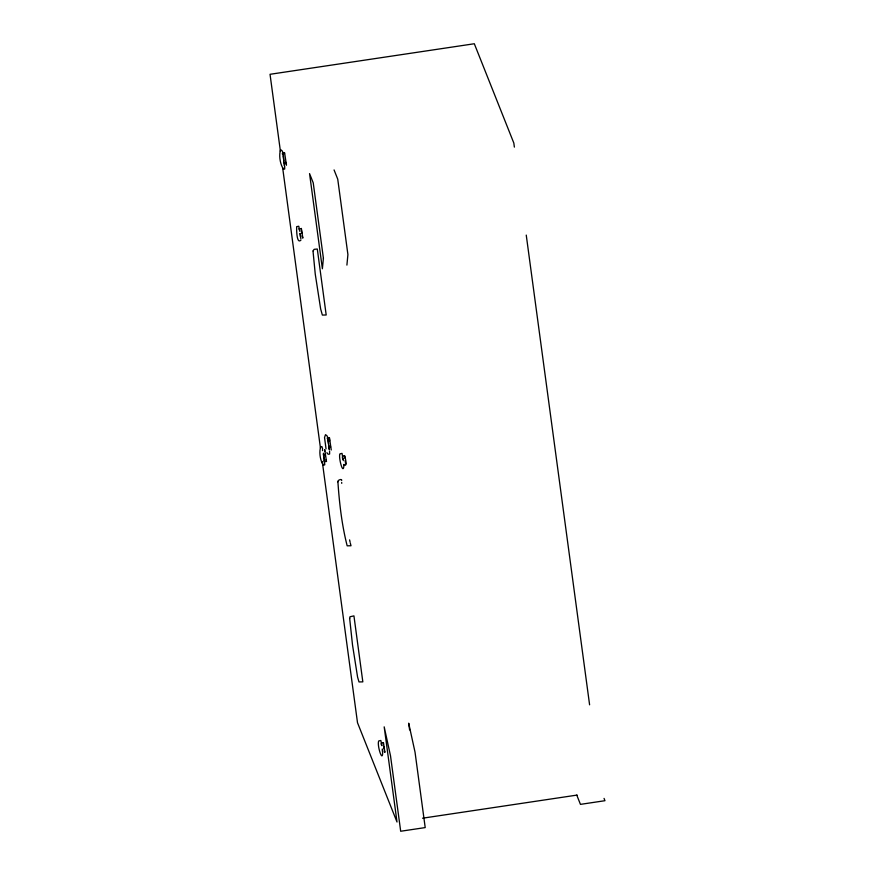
<?xml version="1.0" encoding="UTF-8"?>
<svg xmlns="http://www.w3.org/2000/svg" width="875" height="875" viewBox="0 0 875 875"><rect width="100%" height="100%" fill="white"/><g stroke="black" fill="none" stroke-linecap="round" stroke-linejoin="round"><path stroke-width="1.31" d="M346.905 265.092L347.911 254.581L337.739 179.167L334.064 169.925M313.02 251.081L315.252 274.105L320.655 308.973L322.361 315.066L326.189 314.989L317.297 249.014L314.147 249.342L313.086 250.83M337.892 481.589C339.325 503.059 341.83 524.967 347.167 545.825L351.006 545.748L350.35 543.298M341.688 480.484C342.497 478.461 337.291 479.894 337.827 481.841M301.317 228.616L299.031 228.769L299.436 230.092M324.155 459.933L324.188 461.781L326.473 461.442L324.691 449.586L324.712 451.434M343.098 459.397C340.517 456.017 345.505 453.698 344.772 458.128M343.798 464.92C348.031 467.37 345.275 458.347 344.641 455.58M381.697 745.336C379.52 742.973 384.103 741.234 383.458 744.188M282.811 154.744C280.908 152.939 284.933 151.517 284.517 153.562M284.167 165.506L284.014 162.269M329.416 437.927L327.184 438.025L327.491 438.791M328.464 454.223L329.613 454.048L329.58 451.052M422.548 818.202L577.095 795.08M301.361 228.419L302.827 238.131L302.225 235.812M383.436 742.678L384.902 752.38L384.497 751.056M322.405 449.925L322.678 450.647M326.473 461.442L325.981 459.823M284.572 152.666L286.464 165.156L285.677 162.148M329.47 437.675L331.242 450.002M327.589 453.895L326.922 452.637M604.045 798.394L604.964 800.702L580.453 804.366L576.778 795.134M322.667 449.116L321.891 446.578L320.753 446.753C318.861 451.861 320.152 461.005 323.542 465.303L324.778 464.745L323.422 453.206M350.109 542.259L349.606 539.886M327.72 439.764L328.497 444.139M345.691 463.958L345.1 460.567M299.873 231.448L298.758 226.231L296.669 226.669C296.494 229.764 296.702 244.639 300.956 240.1M283.073 156.023L283.817 160.748M330.312 445.67L330.575 447.158M381.938 745.708L380.833 740.491L378.744 740.928C376.622 745.27 383.556 766.052 382.528 749.645M326.047 448.886L324.527 437.533L325.511 434.656C329.569 436.155 327.808 444.981 329.361 448.995M343.306 460.644L342.038 453.392L339.948 453.83C338.177 456.903 343.514 477.411 343.973 464.395M384.092 748.913L383.72 746.408M323.378 454.169L324.023 458.675M301.831 233.406L301.383 229.939M300.18 233.406L300.869 238.842M300.027 233.483L300.464 236.961M325.03 454.136L325.248 455.678M514.369 147.109L513.822 143.041L474.316 43.75L270.036 74.298L280.448 151.462M526.247 235.091L589.597 704.823M409.598 729.881L408.691 723.188L415.034 752.172L425.206 827.586L400.684 831.25L390.513 755.836L384.18 726.852L397.009 822.019L357.503 722.717L322.262 461.453M282.636 167.705L320.436 447.923M382.277 749L382.594 752.019M328.727 445.769L329.131 449.619M284.462 163.975C282.898 159.972 284.659 151.134 280.602 149.647C278.698 155.116 280.077 164.555 283.566 169.203L284.703 169.039L284.67 166.031M329.634 440.913L329.416 438.583M341.688 482.453L341.731 483.35M349.672 618.472L352.516 645.017L357.591 677.141L359.002 681.942L362.83 681.866L353.938 615.891L350.033 616.744L349.672 618.472M323.4 258.245L322.383 268.767L309.553 173.6L313.228 182.831L323.4 258.245"/></g></svg>
